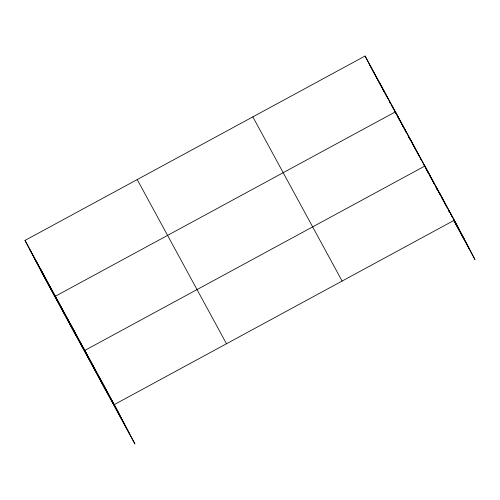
<?xml version="1.0" encoding="UTF-8"?>
<svg xmlns="http://www.w3.org/2000/svg" width="500" height="500" viewBox="0 0 500 500"><rect width="100%" height="100%" fill="white"/><g stroke="black" fill="none" stroke-linecap="round" stroke-linejoin="round"><path stroke-width="0.75" d="M25 240.419L114.269 404.606L134.938 443.975L45.669 279.788L25 240.419L365.062 56.025L454.331 220.212L475 259.581L453.644 220.294M114.269 404.606L454.331 220.212M369.706 64.869L384.513 92.1L380.238 83.938M384.881 92.781L400.056 120.694L395.412 111.844L55.35 296.244L76.019 335.613M400.425 121.369L458.975 229.056M375.737 76.3L382.031 87.875M382.769 89.237L384.988 93.319M385.731 94.681L387.95 98.769M391.281 104.894L392.025 106.256M392.762 107.619L393.5 108.981M394.244 110.344L396.463 114.425M397.206 115.787L400.538 121.912M401.275 123.275L403.494 127.362M404.237 128.725L404.975 130.081M406.45 132.794L405.344 130.762L406.025 132.062M408.294 136.181L409.031 137.537M409.762 138.894L410.5 140.244M411.238 141.6L411.975 142.956M412.713 144.312L416.025 150.406M416.763 151.762L418.969 155.825M420.075 157.856L421.55 160.562M423.756 164.625L424.494 165.981M425.231 167.338L428.544 173.431M429.281 174.788L431.494 178.85M432.225 180.206L434.438 184.269L424.875 166.031L84.806 350.425L105.475 389.794M436.275 187.656L437.013 189.013M437.75 190.362L439.963 194.425M441.8 197.812L444.012 201.875M444.75 203.231L446.956 207.294M448.8 210.681L449.531 212.037M450.269 213.394L451.006 214.744M451.744 216.1L452.481 217.456M453.219 218.812L464.263 239.125M389.7 102.338L390.438 103.7M408.206 136.375L408.944 137.738M436.2 187.875L436.938 189.231M448.725 210.9L449.456 212.256M453.875 220.381L469.712 249.506M252.844 116.875L342.113 281.062M137.219 179.569L226.488 343.756M29.644 249.269L118.912 413.456M34.931 259.337L124.2 423.525M40.381 269.719L129.65 433.906M439.6 193.119L444.244 201.962M435.144 185.594L437.188 189.488M410.144 138.938L414.787 147.781M400.387 121.319L405.019 130.137M408.75 137.25L409.431 138.55M365.062 56.025L372.019 69.275M372.35 69.906L374.994 74.944M99.537 377.519L104.181 386.362M70.081 323.338L74.725 332.181M40.175 268.331L44.819 277.181"/></g></svg>
